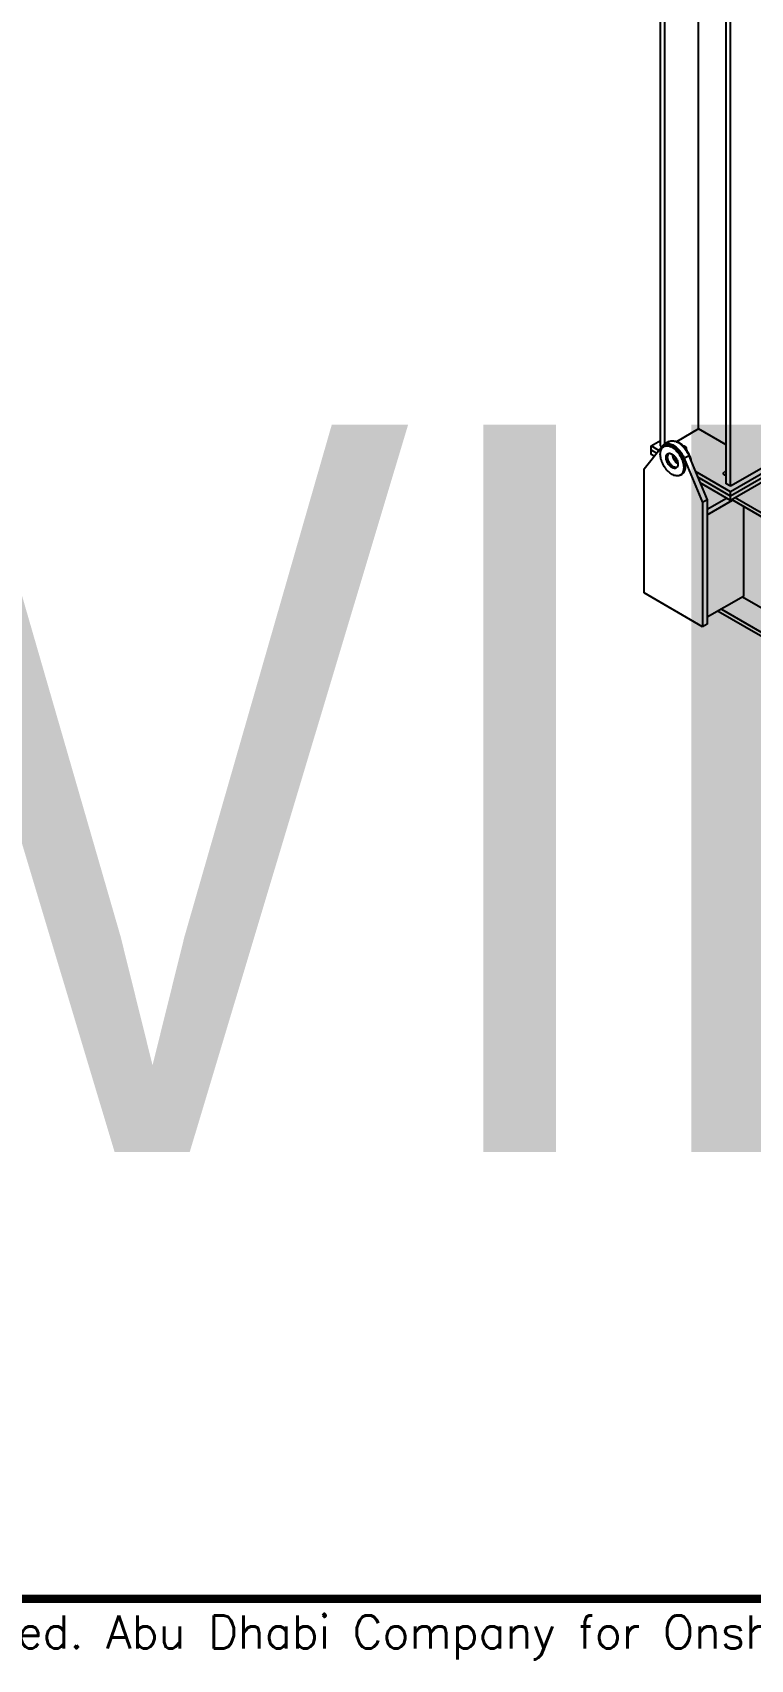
# Model space of a CAD drawing. Header units: millimetres. Extents: x 0 to 16187, y -20471 to 6290.
# Drawn here: x 3269.3 to 3356.2, y 1484.6 to 1681.5 of the extents above; entities that cross this region are included whole.
import ezdxf
from ezdxf.enums import TextEntityAlignment as Align

# ---------------------------------------------------------------- set-up
doc = ezdxf.new("R2018")
doc.units = ezdxf.units.MM
doc.layers.add('BORDER1', color=3, linetype='Continuous')
doc.layers.add('BORDER2', color=7, linetype='Continuous')
doc.styles.add('ROMANC', font='ROMANC', dxfattribs={"height": 5})
doc.styles.add('ROMANS', font='ROMANS.shx', dxfattribs={"width": 0.8})
doc.styles.add('ROMANT', font='ROMANT', dxfattribs={"height": 4})

# ---------------------------------------------------------------- blocks, each defined once
blk = doc.blocks.new('*U609')
at = {"layer": 'BORDER1', "color": 154, "true_color": 0x1859a9, "const_width": 1}
blk.add_lwpolyline([(1.81, 811), (1144, 811), (1144, 0), (0, 0), (0, 811)], close=True, dxfattribs=at)
at = {"layer": 'BORDER2', "color": 154, "true_color": 0x1859a9, "style": 'ROMANS'}
blk.add_text('2017 ADNOC Onshore . All rights reserved. Abu Dhabi Company for Onshore Petroleum Operations Ltd. Restricted Circulation', height=4, dxfattribs=at).set_placement((489.5, -2), align=Align.TOP_CENTER)
at = {"layer": 'BORDER2', "flags": 8}
for tag, height, style, p in [('REV-A', 3.24, 'ROMANS', (986.93, 140.25)), ('RE-A', 8.06, 'ROMANT', (1084.63, 7.17))]:
    blk.add_attdef(tag, text='', height=height, dxfattribs=dict(at, style=style)).set_placement(p, align=Align.CENTER)
at = {"layer": 'BORDER2', "style": 'ROMANS', "width": 3.830216}
blk.add_attdef('DATE-A', text='', height=3.24, dxfattribs=at).set_placement((995.51, 140.25), (1008.51, 140.25), align=Align.FIT)
at = {"layer": 'BORDER2'}
for tag, height, style, p in [('DRN-A', 3.24, 'ROMANS', (1018.38, 140.25)), ('CHD-A', 3.24, 'ROMANS', (1032.35, 140.25)), ('APD-A', 3.24, 'ROMANS', (1046.64, 140.25)), ('CONS_CONT_VEND', 4.2, 'ROMANC', (1061.39, 72.83))]:
    blk.add_attdef(tag, text='', height=height, dxfattribs=dict(at, style=style)).set_placement(p, align=Align.CENTER)
at = {"layer": 'BORDER2', "style": 'ROMANS', "width": 0.8}
for tag, p, height in [('1:X', (997.23, 122.55), 3.5), ('LOC', (1042.74, 122.55), 3.5), ('PROJ_NO', (1118.64, 122.55), 3.5), ('CONS_DRG_NO', (1011, 63), 3)]:
    blk.add_attdef(tag, p, '', height=height, dxfattribs=at)
at = {"layer": 'BORDER2', "lineweight": 30, "width": 0.8, "flags": 104}
blk.add_attdef('COMMENTS-A', text='', height=2.2, dxfattribs=at).set_placement((1055.21, 142.07), align=Align.MIDDLE_LEFT)
at = {"layer": 'BORDER2', "style": 'ROMANS', "width": 0.8}
for tag, p in [('PROJECT_TITLE_1', (1061.07, 55.35)), ('PROJECT_TITLE_2', (1061.07, 49.3))]:
    blk.add_attdef(tag, text='', height=3.5, dxfattribs=at).set_placement(p, align=Align.MIDDLE)
at = {"layer": 'BORDER2', "style": 'ROMANT', "width": 0.8}
for tag, p in [('DRG_TITLE_1', (1061.07, 36.31)), ('DRG_TITLE_2', (1061.07, 28.31)), ('DRG_TITLE_3', (1061.07, 20.31))]:
    blk.add_attdef(tag, text='', height=5, dxfattribs=at).set_placement(p, align=Align.CENTER)
at = {"layer": 'BORDER2', "style": 'ROMANT'}
for tag, p in [('AR', (995, 7.17)), ('PA', (1011.74, 7.17)), ('DC', (1028.45, 7.17)), ('TS', (1120.84, 7.17))]:
    blk.add_attdef(tag, p, '', height=8.06, dxfattribs=at)
for tag, p in [('SRNO', (1074.7, 7.17)), ('SH', (1115.8, 7.18))]:
    blk.add_attdef(tag, text='', height=8.06, dxfattribs=at).set_placement(p, align=Align.RIGHT)
at = {"layer": 'BORDER2', "style": 'ROMANS', "flags": 2}
blk.add_attdef('TB_VERSION', text='', height=2, dxfattribs=at).set_placement((1, -1), align=Align.TOP_LEFT)

msp = doc.modelspace()

# ---------------------------------------------------------------- linework, layer by layer
at = {"color": 7, "linetype": 'Continuous', "lineweight": 25}
for p, q in [((3345.25748, 1631.48755), (3345.25748, 1742.66785)), ((3345.79488, 1631.70959), (3345.79488, 1742.35761)), ((3353.20536, 1626.89933), (3353.20536, 1738.07964)), ((3353.74276, 1626.5891), (3353.74276, 1737.7694)), ((3349.88196, 1633.53673), (3349.88196, 1714.58734)), ((3344.12611, 1631.48755), (3345.25748, 1632.14067)), ((3346.29869, 1632.00043), (3345.73301, 1631.67387)), ((3349.88196, 1633.53673), (3347.20298, 1631.99019)), ((3353.20536, 1631.61817), (3349.88196, 1633.53673)), ((3343.29738, 1628.70672), (3345.5174, 1631.4868)), ((3345.07881, 1630.93757), (3344.12611, 1631.48755)), ((3344.12611, 1630.96496), (3344.12611, 1631.48755)), ((3344.79318, 1630.57987), (3344.12611, 1630.96496)), ((3344.12611, 1630.44237), (3344.12611, 1630.96496)), ((3344.50754, 1630.22218), (3344.12611, 1630.44237)), ((3345.43579, 1631.38461), (3345.25748, 1631.48755)), ((3345.833, 1631.50066), (3345.66329, 1631.40269)), ((3348.71412, 1630.2945), (3348.14843, 1629.96794)), ((3348.14843, 1629.96794), (3350.36845, 1624.62468)), ((3348.71412, 1630.2945), (3350.93414, 1624.95125)), ((3362.22805, 1631.48755), (3353.74276, 1626.5891)), ((3363.35942, 1631.48755), (3353.74276, 1625.93597)), ((3363.35942, 1630.96496), (3353.74276, 1625.41339)), ((3363.35942, 1630.44237), (3353.74276, 1624.8908)), ((3343.29738, 1613.68237), (3343.29738, 1628.70672)), ((3347.30111, 1629.65466), (3347.1939, 1629.71655)), ((3347.66313, 1627.93849), (3347.83284, 1628.03646)), ((3353.74276, 1625.93597), (3349.50969, 1628.37967)), ((3353.74276, 1625.41339), (3349.79533, 1627.69219)), ((3353.74276, 1624.8908), (3350.08096, 1627.00471)), ((3353.74276, 1626.5891), (3353.20536, 1626.89933)), ((3353.74276, 1625.41339), (3353.74276, 1625.93597)), ((3350.93414, 1624.95125), (3350.36845, 1624.62468)), ((3350.36845, 1624.62468), (3350.36845, 1609.60033)), ((3350.93414, 1623.80793), (3353.27634, 1625.16006)), ((3350.93414, 1624.95125), (3350.93414, 1609.9269)), ((3350.93414, 1623.1548), (3353.99753, 1624.92326)), ((3353.74276, 1624.8908), (3353.74276, 1625.41339)), ((3353.89826, 1624.98057), (3425.17462, 1583.8336)), ((3354.30845, 1625.21736), (3455.56614, 1566.76254)), ((3355.3182, 1624.16085), (3355.3182, 1613.27425)), ((3350.36845, 1609.60033), (3343.29738, 1613.68237)), ((3355.3182, 1613.27425), (3350.93414, 1610.74338)), ((3355.20504, 1613.20893), (3419.59248, 1576.03885)), ((3352.22947, 1611.49117), (3417.70616, 1573.69228)), ((3352.63966, 1611.72796), (3417.96619, 1574.01576)), ((3350.93414, 1609.9269), (3350.36845, 1609.60033))]:
    msp.add_line(p, q, dxfattribs=at)
at = {"color": 7, "linetype": 'Continuous', "lineweight": 25, "flags": 128}
for points in [[(3346.29869, 1632.00043), (3346.32025, 1632.0124), (3346.41405, 1632.05433), (3346.51425, 1632.08353), (3346.62019, 1632.09981), (3346.73119, 1632.10307), (3346.84652, 1632.09329), (3346.96544, 1632.07053), (3347.08718, 1632.03493), (3347.21093, 1631.98673), (3347.33591, 1631.92624), (3347.46129, 1631.85386), (3347.58627, 1631.77005), (3347.71003, 1631.67536), (3347.83176, 1631.57041), (3347.95068, 1631.45587), (3348.06602, 1631.33249), (3348.17702, 1631.20107), (3348.28296, 1631.06247), (3348.38316, 1630.91759), (3348.47696, 1630.76736), (3348.56375, 1630.61276), (3348.64298, 1630.4548), (3348.71412, 1630.2945)], [(3347.25681, 1631.96589), (3347.36172, 1631.92792), (3347.47951, 1631.87421), (3347.59793, 1631.80872), (3347.71613, 1631.73189), (3347.83331, 1631.64427), (3347.94862, 1631.54647), (3348.06126, 1631.43917), (3348.17045, 1631.32314), (3348.27541, 1631.19918), (3348.37542, 1631.06816), (3348.46976, 1630.931), (3348.55778, 1630.78867), (3348.63886, 1630.64216), (3348.71243, 1630.49251), (3348.77798, 1630.34075), (3348.83504, 1630.18795), (3348.88321, 1630.03519), (3348.92216, 1629.88354), (3348.95162, 1629.73406), (3348.9546, 1629.71569)], [(3345.249, 1630.487), (3345.25396, 1630.62079), (3345.2688, 1630.74791), (3345.29343, 1630.86748), (3345.32766, 1630.97865), (3345.37126, 1631.08065), (3345.42393, 1631.17276), (3345.48528, 1631.25433), (3345.5549, 1631.32479), (3345.63229, 1631.38365), (3345.71692, 1631.43049), (3345.80818, 1631.46499), (3345.90544, 1631.4869), (3346.00801, 1631.49607), (3346.11518, 1631.49244), (3346.2262, 1631.47603), (3346.34027, 1631.44695), (3346.45662, 1631.40542), (3346.57441, 1631.35171), (3346.69283, 1631.28622), (3346.81104, 1631.20939), (3346.92821, 1631.12177), (3347.04352, 1631.02397), (3347.15617, 1630.91667), (3347.26535, 1630.80064), (3347.37032, 1630.67668), (3347.47032, 1630.54566), (3347.56466, 1630.4085), (3347.65268, 1630.26617), (3347.73376, 1630.11966), (3347.80733, 1629.97), (3347.87288, 1629.81824), (3347.92994, 1629.66545), (3347.97811, 1629.51269), (3348.01707, 1629.36104), (3348.04652, 1629.21156), (3348.06627, 1629.0653), (3348.07618, 1628.92329), (3348.07618, 1628.78651), (3348.06627, 1628.65594), (3348.04652, 1628.53249), (3348.01707, 1628.41701), (3347.97811, 1628.31034), (3347.92994, 1628.2132), (3347.87288, 1628.12628), (3347.80733, 1628.0502), (3347.73376, 1627.98548), (3347.65268, 1627.93259), (3347.56466, 1627.89188), (3347.47032, 1627.86365), (3347.37032, 1627.8481), (3347.26535, 1627.84532), (3347.15617, 1627.85536), (3347.04352, 1627.87812), (3346.92821, 1627.91346), (3346.81104, 1627.96112), (3346.69283, 1628.02077), (3346.57441, 1628.09199), (3346.45662, 1628.17429), (3346.34027, 1628.26708), (3346.2262, 1628.36972), (3346.11518, 1628.48148), (3346.00801, 1628.60159), (3345.90544, 1628.72919), (3345.80818, 1628.86339), (3345.71692, 1629.00326), (3345.63229, 1629.14781), (3345.5549, 1629.29602), (3345.48528, 1629.44686), (3345.42393, 1629.59927), (3345.37126, 1629.75218), (3345.32766, 1629.90452), (3345.29343, 1630.05522), (3345.2688, 1630.20322), (3345.25396, 1630.34748), (3345.249, 1630.487)], [(3345.5174, 1631.4868), (3345.58854, 1631.56496), (3345.66777, 1631.63145), (3345.75456, 1631.68583), (3345.84836, 1631.72776), (3345.94856, 1631.75697), (3346.0545, 1631.77325), (3346.1655, 1631.77651), (3346.28083, 1631.76673), (3346.39976, 1631.74396), (3346.52149, 1631.70837), (3346.64525, 1631.66017), (3346.77022, 1631.59968), (3346.89561, 1631.5273), (3347.02059, 1631.44349), (3347.14434, 1631.3488), (3347.26608, 1631.24385), (3347.385, 1631.12931), (3347.50033, 1631.00593), (3347.61133, 1630.87451), (3347.71727, 1630.73591), (3347.81747, 1630.59102), (3347.91127, 1630.44079), (3347.99807, 1630.2862), (3348.07729, 1630.12824), (3348.14843, 1629.96794)], [(3345.833, 1631.50066), (3345.88662, 1631.52846), (3345.97788, 1631.56296), (3346.07514, 1631.58487), (3346.17772, 1631.59404), (3346.28489, 1631.59041), (3346.3959, 1631.574), (3346.50998, 1631.54492), (3346.62632, 1631.50339), (3346.74412, 1631.44968), (3346.86253, 1631.38419), (3346.98074, 1631.30736), (3347.09791, 1631.21974), (3347.21323, 1631.12193), (3347.32587, 1631.01464), (3347.43506, 1630.89861), (3347.54002, 1630.77465), (3347.64003, 1630.64363), (3347.73437, 1630.50647), (3347.82239, 1630.36414), (3347.90347, 1630.21763), (3347.97704, 1630.06797), (3348.04258, 1629.91621), (3348.09964, 1629.76342), (3348.14782, 1629.61066), (3348.18677, 1629.45901), (3348.21623, 1629.30953), (3348.23598, 1629.16327), (3348.24589, 1629.02125), (3348.24589, 1628.88448), (3348.23598, 1628.75391), (3348.21623, 1628.63046), (3348.18677, 1628.51498), (3348.14782, 1628.40831), (3348.09964, 1628.31117), (3348.04258, 1628.22425), (3347.97704, 1628.14817), (3347.90347, 1628.08345), (3347.83284, 1628.03646)], [(3345.9561, 1630.07879), (3345.96107, 1630.1725), (3345.97589, 1630.25917), (3346.00036, 1630.33757), (3346.03413, 1630.40661), (3346.07673, 1630.46532), (3346.12757, 1630.51287), (3346.18593, 1630.54859), (3346.25098, 1630.57199), (3346.32183, 1630.58274), (3346.39746, 1630.58068), (3346.47683, 1630.56585), (3346.55881, 1630.53845), (3346.64226, 1630.49887), (3346.726, 1630.44766), (3346.80886, 1630.38554), (3346.88968, 1630.31339), (3346.96731, 1630.23221), (3347.04068, 1630.14315), (3347.10875, 1630.04745), (3347.17057, 1629.94646), (3347.22526, 1629.84161), (3347.27206, 1629.73435), (3347.31032, 1629.62619), (3347.33949, 1629.51866), (3347.35917, 1629.41326), (3347.36908, 1629.31148), (3347.36908, 1629.21473), (3347.35917, 1629.12439), (3347.33949, 1629.04171), (3347.31032, 1628.96786), (3347.27206, 1628.90387), (3347.22526, 1628.85065), (3347.17057, 1628.80894), (3347.10875, 1628.77932), (3347.04068, 1628.76222), (3346.96731, 1628.75787), (3346.88968, 1628.76632), (3346.80886, 1628.78748), (3346.726, 1628.82103), (3346.64226, 1628.8665), (3346.55881, 1628.92327), (3346.47683, 1628.99052), (3346.39746, 1629.06733), (3346.32183, 1629.1526), (3346.25098, 1629.24514), (3346.18593, 1629.34365), (3346.12757, 1629.44675), (3346.07673, 1629.553), (3346.03413, 1629.6609), (3346.00036, 1629.76893), (3345.97589, 1629.87558), (3345.96107, 1629.97935), (3345.9561, 1630.07879)], [(3347.24077, 1628.86609), (3347.21039, 1628.86019), (3347.13702, 1628.85583), (3347.05938, 1628.86429), (3346.97857, 1628.88545), (3346.89571, 1628.919), (3346.81196, 1628.96447), (3346.72852, 1629.02124), (3346.64653, 1629.08849), (3346.56717, 1629.16529), (3346.49153, 1629.25056), (3346.42069, 1629.34311), (3346.35563, 1629.44162), (3346.29728, 1629.54472), (3346.24644, 1629.65097), (3346.20383, 1629.75886), (3346.17006, 1629.8669), (3346.14559, 1629.97355), (3346.13077, 1630.07732), (3346.12581, 1630.17676)], [(3347.24338, 1628.86672), (3347.21039, 1628.86019), (3347.13702, 1628.85583), (3347.05938, 1628.86429), (3346.97857, 1628.88545), (3346.89571, 1628.919), (3346.81196, 1628.96447), (3346.72852, 1629.02124), (3346.64653, 1629.08849), (3346.56717, 1629.16529), (3346.49153, 1629.25056), (3346.42069, 1629.34311), (3346.35563, 1629.44162), (3346.29728, 1629.54472), (3346.24644, 1629.65097), (3346.20383, 1629.75886), (3346.17006, 1629.8669), (3346.14559, 1629.97355), (3346.13077, 1630.07732), (3346.12581, 1630.17676)], [(3348.00506, 1631.49421), (3348.07103, 1631.4859), (3348.14424, 1631.46895), (3348.21104, 1631.44472), (3348.26926, 1631.41399), (3348.31705, 1631.37776), (3348.35286, 1631.33719), (3348.37555, 1631.29357), (3348.38438, 1631.24832), (3348.37907, 1631.20289), (3348.3598, 1631.15873), (3348.33383, 1631.1243)], [(3353.20536, 1627.89481), (3353.15469, 1627.90453), (3353.08441, 1627.9252), (3353.02165, 1627.95279), (3352.96843, 1627.9864), (3352.92646, 1628.02496), (3352.89709, 1628.06722), (3352.88127, 1628.11183), (3352.8795, 1628.15736), (3352.89184, 1628.20234), (3352.91789, 1628.24532), (3352.95682, 1628.28493), (3353.00737, 1628.31988)]]:
    msp.add_lwpolyline(points, dxfattribs=at)
at = {"color": 7, "linetype": 'Continuous', "lineweight": 25}
for centre, radius, start, end in [((3346.67957, 1630.21453), 0.55505, 139.1245979, 183.9015302), ((3346.68281, 1630.21401), 0.55825, 139.9705416, 183.8256535), ((3348.23743, 1630.57937), 1.54923, 184.0560536, 235.9385699), ((3348.50572, 1630.73425), 1.66035, 195.153343, 224.8412804), ((3353.28478, 1627.81645), 0.5748, 97.9411782, 118.855614)]:
    msp.add_arc(centre, radius, start, end, dxfattribs=at)

# ---------------------------------------------------------------- block references
at = {"layer": 'BORDER1'}
ref = msp.add_blockref('*U609', (1464.83414, 1491.98256), dxfattribs=at)
lines = msp.add_mtext('\\W0.80000;ISSUED FOR REVIEW\\P', dxfattribs={"layer": 'BORDER2', "insert": (2520.04411, 1634.05699), "char_height": 88, "attachment_point": 1})
ref.add_attrib('COMMENTS-A', '', (2520.04411, 1634.05699), dxfattribs={"flags": 104}).embed_mtext(lines)
msp.add_blockref('*U609', (2840.54331, 1491.98256), dxfattribs=at)

doc.saveas('drawing.dxf')
